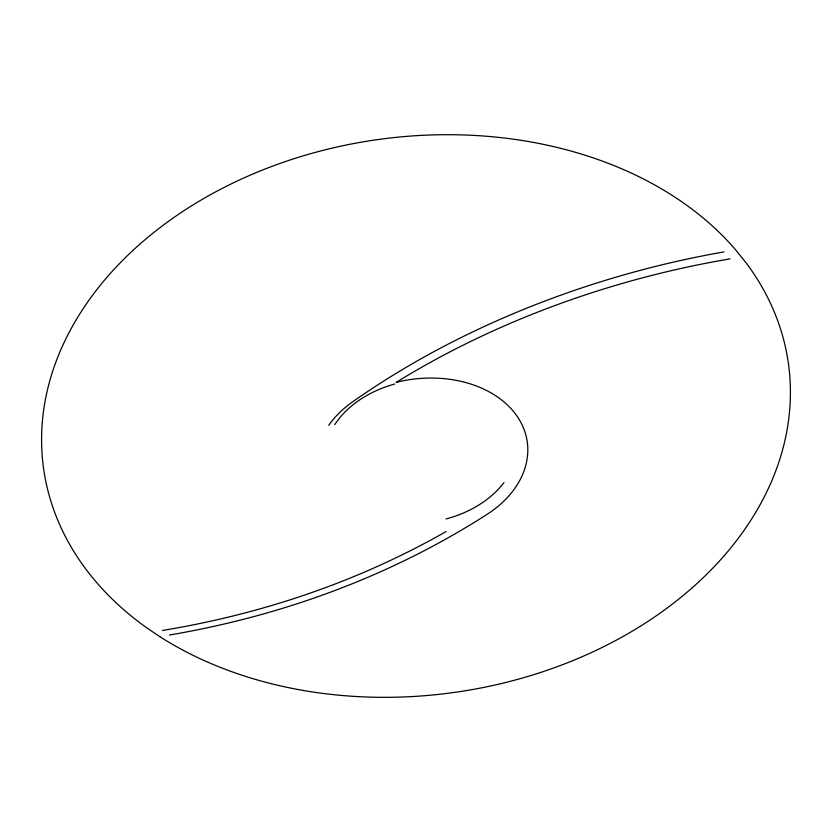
<?xml version="1.0" encoding="UTF-8"?>
<svg xmlns="http://www.w3.org/2000/svg" width="832" height="832" viewBox="0 0 832 832"><rect width="100%" height="100%" fill="white"/><g stroke="black" fill="none" stroke-linecap="round" stroke-linejoin="round"><path stroke-width="1.25" d="M334.828 424.59L335.473 423.561A97.011 71.365 -8.1 0 1 354.151 403.905L358.02 401.045A97.011 71.365 -8.1 0 1 394.763 384.01M328.744 425.318L330.502 422.854A106.496 78.083 -8.1 0 1 352.477 401.95A602.774 366.808 -14.8 0 1 721.552 252.325L723.996 251.909M504.005 482.57L503.308 483.506A97.011 71.365 -8.1 0 1 484.338 501.342L480.605 503.88A97.011 71.365 -8.1 0 1 445.994 518.95M446.098 531.544L442.01 533.863A1053.79 868.109 35.4 0 1 163.592 630.271L162.427 630.469M169.51 635.003L171.538 634.66A1071.346 882.284 35.7 0 0 486.97 514.415A106.496 78.083 -8.1 0 0 508.976 495.737L511.94 492.211A106.496 78.083 -8.1 0 0 508.154 405.673A106.496 78.083 -8.1 0 0 398.57 381.763L396.24 382.356L400.66 379.631A594.464 361.462 -14.8 0 1 728.676 259.106L730.059 258.877M159.765 636.615L147.056 628.046A376.095 279.063 -8.1 0 1 186.919 208.77A376.095 279.063 -8.1 0 1 735.717 249.922L746.21 262.995A376.095 279.063 -8.1 0 1 643.75 624.094A376.095 279.063 -8.1 0 1 159.765 636.615"/></g></svg>
